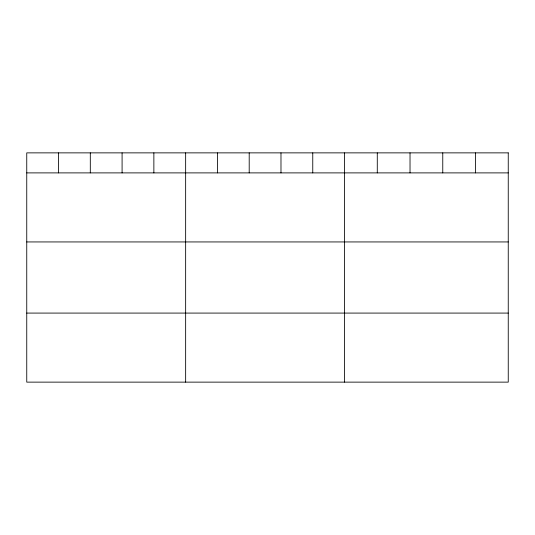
<?xml version="1.0" encoding="UTF-8"?>
<svg xmlns="http://www.w3.org/2000/svg" width="535" height="535" viewBox="0 0 535 535"><rect width="100%" height="100%" fill="white"/><g stroke="black" fill="none" stroke-linecap="round" stroke-linejoin="round"><path stroke-width="0.8" d="M26.75 172.892L508.25 172.892M26.75 241.94L508.25 241.94M26.75 313.082L508.25 313.082M475.508 152.87L475.508 172.892M442.766 152.87L442.766 172.892M410.024 152.87L410.024 172.892M377.282 152.87L377.282 172.892M344.54 152.87L344.54 382.13M312.761 152.87L312.761 172.892M280.982 152.87L280.982 172.892M249.203 152.87L249.203 172.892M217.424 152.87L217.424 172.892M185.645 152.87L185.645 382.13M153.866 152.87L153.866 172.892M122.087 152.87L122.087 172.892M90.308 152.87L90.308 172.892M58.529 152.87L58.529 172.892M508.25 152.87L26.75 152.87L26.75 382.13L508.25 382.13L508.25 152.87"/></g></svg>
